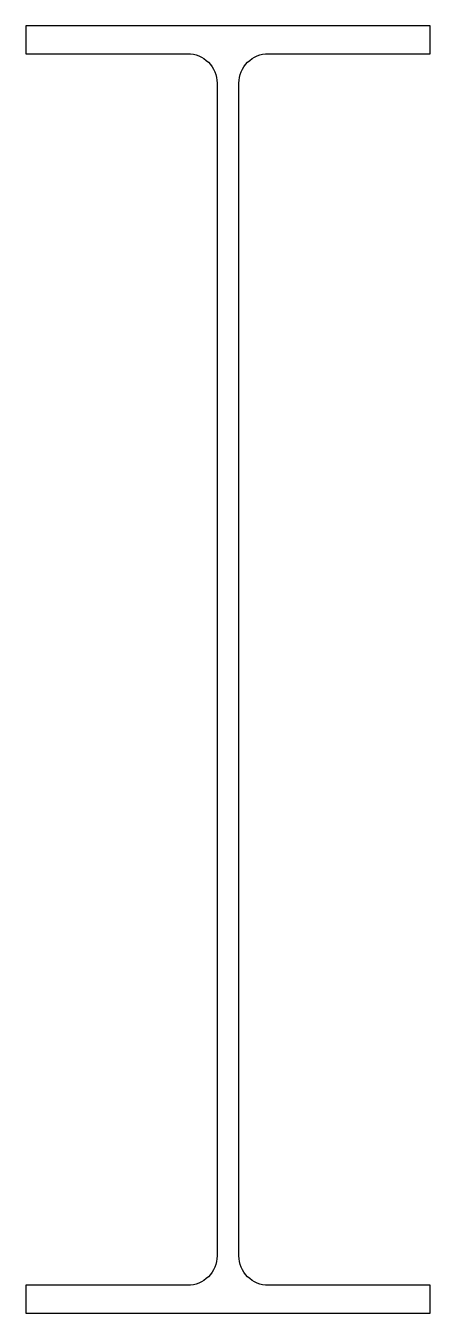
# Model space of a CAD drawing. Header units: millimetres. Extents: x 0 to 165, y 0 to 525.
import ezdxf

# ---------------------------------------------------------------- set-up
doc = ezdxf.new("R2010")
doc.units = ezdxf.units.MM

# ---------------------------------------------------------------- blocks, each defined once
blk = doc.blocks.new('W 530 x 66.0')
blk.add_lwpolyline([(78.05, 262.5), (78.05, 23.4, -0.414214), (66.05, 11.4), (0, 11.4), (0, 0), (82.5, 0), (165, 0), (165, 11.4), (98.95, 11.4, -0.414214), (86.95, 23.4), (86.95, 262.5), (86.95, 501.6, -0.414214), (98.95, 513.6), (165, 513.6), (165, 525), (82.5, 525), (0, 525), (0, 513.6), (66.05, 513.6, -0.414214), (78.05, 501.6)], format="xyb", close=True)

msp = doc.modelspace()

# ---------------------------------------------------------------- block references
msp.add_blockref('W 530 x 66.0', (0, 0))

doc.saveas('drawing.dxf')
